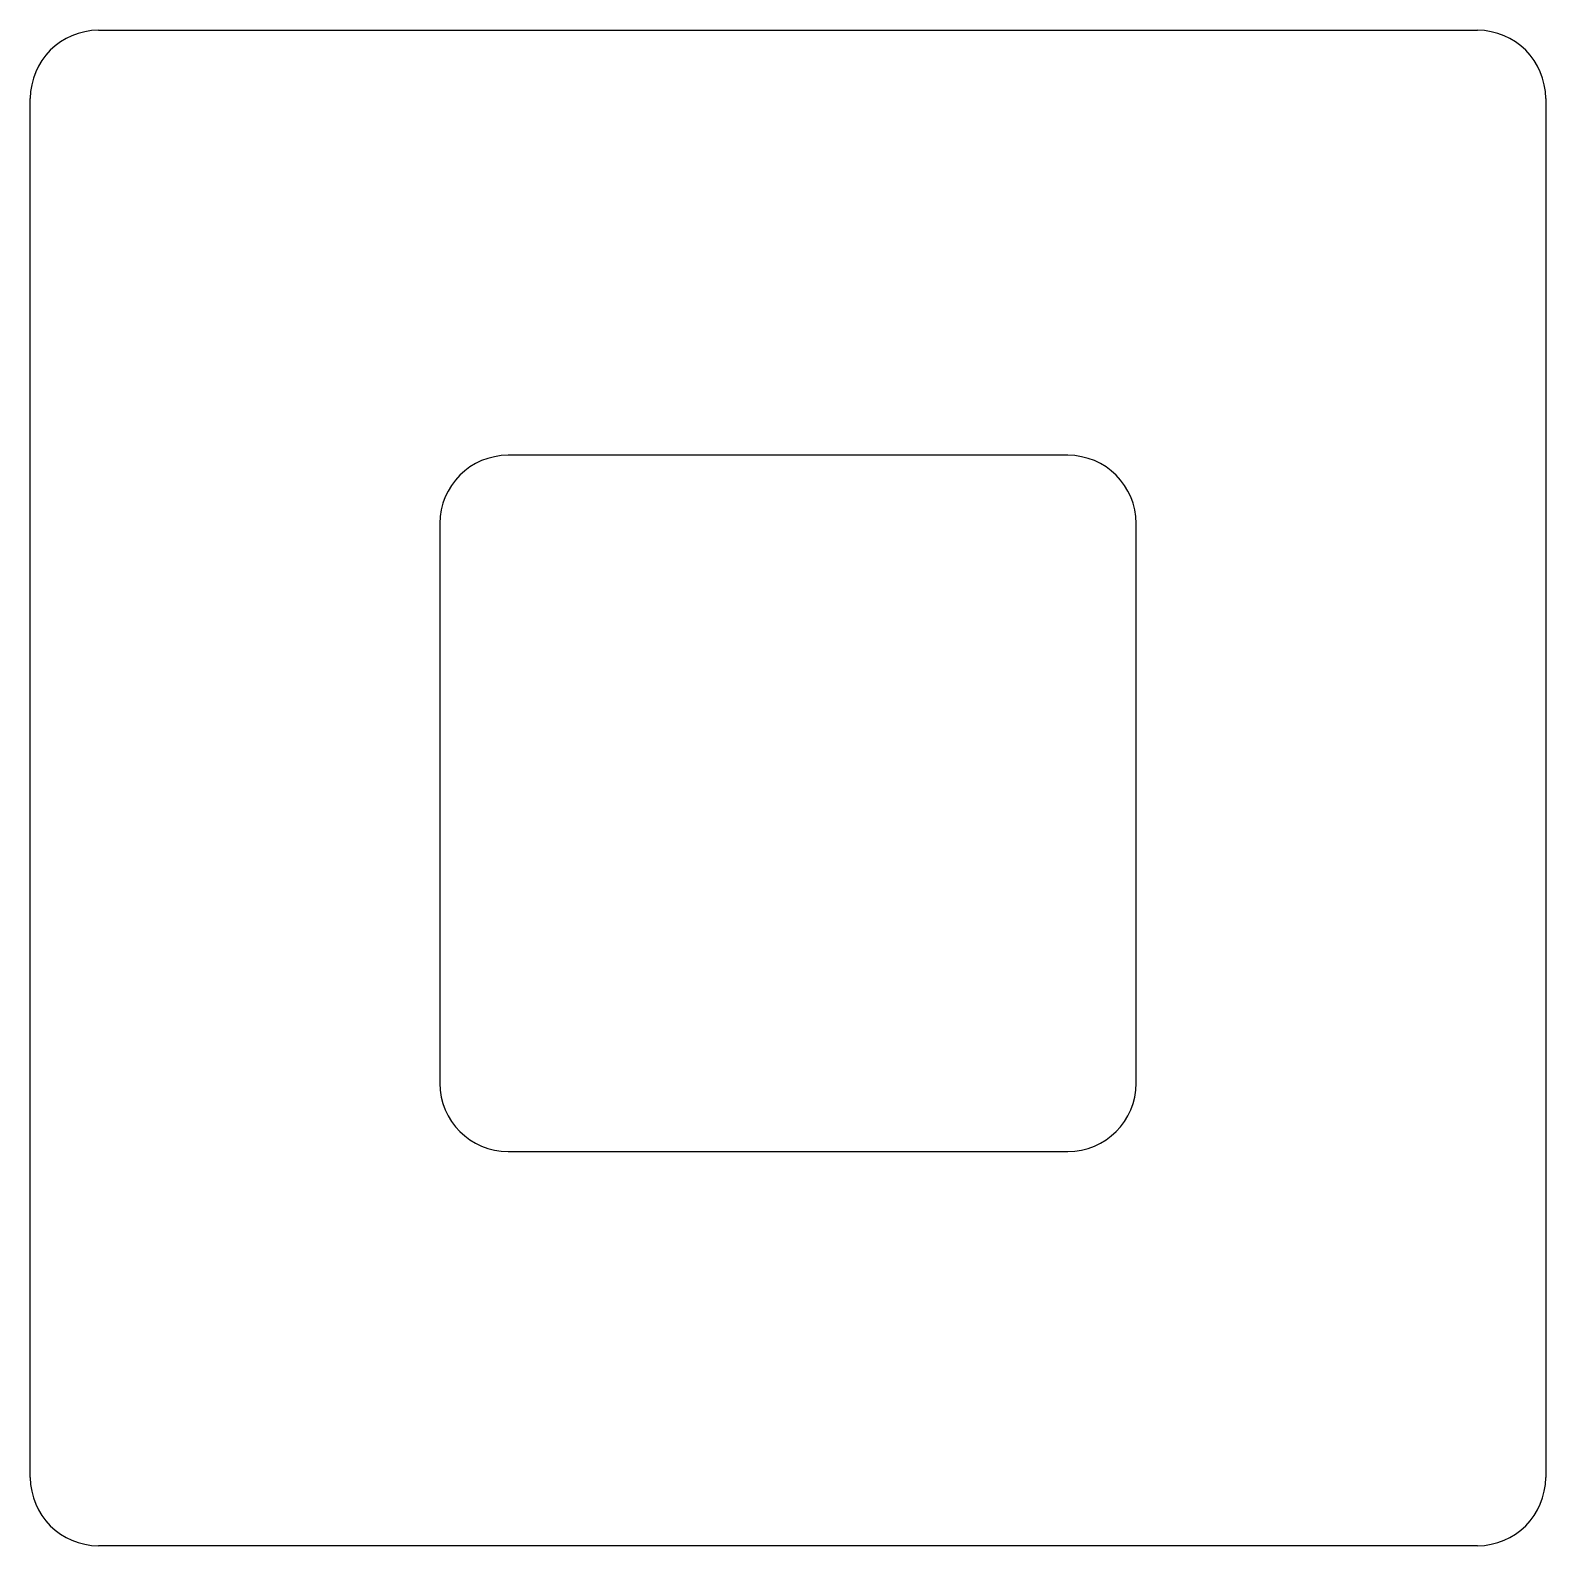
# Model space of a CAD drawing. Extents: x -56 to 56, y -56 to 56.
import ezdxf

# ---------------------------------------------------------------- set-up
doc = ezdxf.new("R2010")
doc.units = 0

msp = doc.modelspace()

# ---------------------------------------------------------------- linework, layer by layer
at = {"layer": 'TAGLIO', "color": 3}
for p, q in [((-50.5, 55.5), (50.5, 55.5)), ((-55.5, -50.5), (-55.5, 50.5)), ((55.5, 50.5), (55.5, -50.5)), ((20.5, 24.371316), (-20.5, 24.371316)), ((-25.5, 19.371316), (-25.5, -1.128684)), ((25.5, -21.628684), (25.5, 19.371316)), ((-25.5, -1.128684), (-25.5, -21.628684)), ((-20.5, -26.628684), (20.5, -26.628684)), ((0, -55.5), (-50.5, -55.5)), ((50.5, -55.5), (0, -55.5))]:
    msp.add_line(p, q, dxfattribs=at)
for centre, start, end in [((-50.5, 50.5), 90, 180), ((50.5, 50.5), 0, 90), ((-20.5, 19.371316), 90, 180), ((20.5, 19.371316), 0, 90), ((-20.5, -21.628684), 180, 270), ((20.5, -21.628684), 270, 360), ((-50.5, -50.5), 180, 270), ((50.5, -50.5), 270, 360)]:
    msp.add_arc(centre, 5, start, end, dxfattribs=at)

doc.saveas('drawing.dxf')
